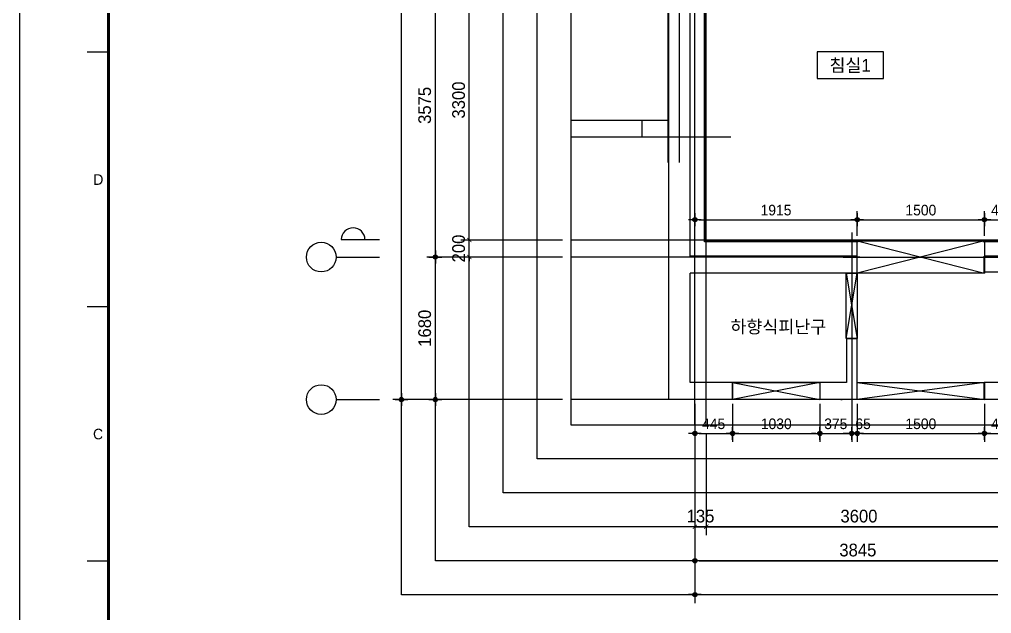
# Model space of a CAD drawing. Header units: millimetres. Extents: x 0 to 92204, y -190080 to 23760.
# Drawn here: x 0 to 11463, y -95746 to -88743 of the extents above; entities that cross this region are included whole.
import ezdxf
from ezdxf.enums import TextEntityAlignment as Align
from ezdxf.xclip import XClip

# ---------------------------------------------------------------- set-up
doc = ezdxf.new("R2010")
doc.units = ezdxf.units.MM
doc.header["$LTSCALE"] = 100
doc.header["$XCLIPFRAME"] = 0
doc.linetypes.add('AUDIT_D_220706163347-0', pattern=[0])
doc.linetypes.add('CEN', pattern=[62, 60, -1, 0, -1])
doc.layers.get('defpoints').update_dxf_attribs({"color": 139})
for name, color, linetype in [('A-치수', 7, 'AUDIT_D_220706163347-0'), ('AA-BORD-FORM', 7, 'Continuous'), ('AA-BORD-TEXT', 3, 'Continuous'), ('AA-XXXX-DIMS', 7, 'Continuous'), ('CEN_CON', 1, 'CEN'), ('CEN_WALL', 12, 'CEN'), ('CONC', 2, 'Continuous'), ('DIM', 7, 'AUDIT_D_220706163347-0'), ('ELE3_CON', 7, 'Continuous'), ('MC', 135, 'Continuous'), ('WAL', 3, 'Continuous'), ('WAL_DRY', 7, 'Continuous'), ('실명', 3, 'AUDIT_D_220706163347-0'), ('실명박스', 7, 'AUDIT_D_220706163347-0'), ('창호-open', 4, 'Continuous')]:
    doc.layers.add(name, color=color, linetype=linetype)
doc.layers.add('AA-XXXX-MC', color=153, linetype='AUDIT_D_220706163347-0', plot=False)
doc.styles.add('HAUD01', font='Dotum.ttf')
doc.styles.add('돋움', font='Dotum.ttf')
doc.styles.add('맑은고딕', font='malgun.ttf', dxfattribs={"width": 0.9})
doc.dimstyles.new('DIM-50', dxfattribs={"dimscale": 50, "dimtxt": 3, "dimasz": 1, "dimexe": 2, "dimexo": 2, "dimgap": 1, "dimtad": 1, "dimdec": 0, "dimzin": 0, "dimdsep": 46, "dimtxsty": '맑은고딕', "dimblk1": 'DIMDOT', "dimblk2": 'DIMDOT', "dimsah": 1, "dimcen": 0.09, "dimdle": 2, "dimclrd": 7, "dimclre": 7, "dimclrt": 3, "dimadec": 0, "dimazin": 0, "dimtfac": 1, "dimtdec": 0, "dimtix": 1, "dimtmove": 2, "dimatfit": 3, "dimldrblk": 'DIMDOT', "dimfxl": 1, "dimtolj": 1, "dimtzin": 0, "dimarcsym": 0})
doc.dimstyles.new('MCDIM-50', dxfattribs={"dimscale": 50, "dimtxt": 3, "dimasz": 1, "dimexe": 2, "dimexo": 2, "dimgap": 1, "dimtad": 1, "dimdec": 0, "dimzin": 0, "dimdsep": 46, "dimtxsty": '맑은고딕', "dimblk1": 'ARCHTICK', "dimblk2": 'ARCHTICK', "dimsah": 1, "dimcen": 0.09, "dimdle": 2, "dimclrd": 7, "dimclre": 7, "dimclrt": 3, "dimadec": 0, "dimazin": 0, "dimtfac": 1, "dimtdec": 0, "dimtix": 1, "dimtmove": 2, "dimatfit": 3, "dimldrblk": 'ARCHTICK', "dimfxl": 1, "dimtolj": 1, "dimtzin": 0, "dimarcsym": 0})
doc.dimstyles.new('내부100', dxfattribs={"dimscale": 50, "dimtxt": 2.5, "dimasz": 1, "dimexe": 2, "dimexo": 1, "dimgap": 1, "dimtad": 1, "dimdec": 0, "dimzin": 0, "dimdsep": 46, "dimtxsty": '돋움', "dimblk1": 'DIMDOT', "dimblk2": 'DIMDOT', "dimsah": 1, "dimcen": 0.09, "dimdle": 2, "dimclrd": 7, "dimclre": 7, "dimclrt": 3, "dimadec": 0, "dimazin": 0, "dimtfac": 1, "dimtdec": 0, "dimtix": 1, "dimtmove": 2, "dimatfit": 3, "dimldrblk": 'DIMDOT', "dimfxl": 1, "dimtolj": 1, "dimtzin": 0, "dimarcsym": 0})

# ---------------------------------------------------------------- blocks, each defined once
blk = doc.blocks.new('U-121A(기본)', base_point=(-97043, -98978))
at = {"layer": 'CEN_CON'}
for p, q in [((-97043, -99278), (-97043, -88643)), ((-111073, -98978), (-96438, -98978))]:
    blk.add_line(p, q, dxfattribs=at)
at = {"layer": 'CONC'}
for p, q in [((-97168, -98778), (-97168, -97488)), ((-97488, -98778), (-97168, -98778)), ((-97488, -98778), (-97488, -98978)), ((-97488, -98978), (-97168, -98978))]:
    blk.add_line(p, q, dxfattribs=at)
at = {"layer": 'ELE3_CON'}
for p, q in [((-98518, -98778), (-97488, -98778)), ((-98518, -98978), (-97488, -98978))]:
    blk.add_line(p, q, dxfattribs=at)
at = {"layer": 'MC'}
blk.add_line((-97178, -99278), (-97178, -88643), dxfattribs=at)
blk = doc.blocks.new('U-121B(기본)1', base_point=(-58207, -129496))
at = {"layer": 'CEN_CON'}
for p, q in [((-82772, -129796), (-82772, -119161)), ((-80827, -127816), (-83377, -127816)), ((-68742, -129496), (-83377, -129496))]:
    blk.add_line(p, q, dxfattribs=at)
at = {"layer": 'CEN_WALL'}
for p, q in [((-80922, -127526), (-80922, -129796)), ((-78717, -127821), (-81022, -127821))]:
    blk.add_line(p, q, dxfattribs=at)
at = {"layer": 'CONC'}
for p, q in [((-82827, -127806), (-82827, -121666)), ((-83077, -129496), (-83077, -124711)), ((-80862, -127806), (-82827, -127806)), ((-80862, -127806), (-80862, -128006)), ((-82827, -129296), (-82827, -128006)), ((-80862, -128006), (-82827, -128006)), ((-80982, -128776), (-80982, -129296)), ((-80982, -128776), (-80862, -128776)), ((-80862, -128776), (-80862, -129296)), ((-82327, -129296), (-82827, -129296)), ((-82327, -129296), (-82327, -129496)), ((-80982, -129296), (-81297, -129296)), ((-81297, -129296), (-81297, -129496)), ((-80862, -129296), (-80862, -129496)), ((-78367, -129296), (-79362, -129296)), ((-79362, -129496), (-79362, -129296)), ((-82327, -129496), (-83077, -129496)), ((-80862, -129496), (-81297, -129496)), ((-78367, -129496), (-79362, -129496))]:
    blk.add_line(p, q, dxfattribs=at)
at = {"layer": 'ELE3_CON'}
for p, q in [((-81297, -129296), (-82327, -129296)), ((-80862, -129296), (-79362, -129296)), ((-81297, -129496), (-82327, -129496))]:
    blk.add_line(p, q, dxfattribs=at)
at = {"layer": 'MC'}
for p, q in [((-82637, -129796), (-82637, -119161)), ((-78717, -127616), (-83377, -127616))]:
    blk.add_line(p, q, dxfattribs=at)
at = {"layer": 'WAL'}
for p, q in [((-79007, -127806), (-79362, -127806)), ((-79362, -127996), (-79362, -127806)), ((-79197, -127996), (-79362, -127996))]:
    blk.add_line(p, q, dxfattribs=at)
at = {"layer": 'WAL_DRY'}
for p, q in [((-82657, -127636), (-82657, -121836)), ((-82647, -127626), (-82647, -121846)), ((-80847, -127636), (-82657, -127636)), ((-80847, -127626), (-82647, -127626)), ((-79027, -127626), (-79377, -127626)), ((-79027, -127636), (-79377, -127636))]:
    blk.add_line(p, q, dxfattribs=at)
blk = doc.blocks.new('DIMDOT')
at = {"layer": 'AA-XXXX-DIMS'}
for p, q in [((-1.5, 0), (1.5, 0)), ((0, -1.5), (0, 1.5))]:
    blk.add_line(p, q, dxfattribs=at)
for radius in [0.5, 0.25]:
    blk.add_circle((0, 0), radius, dxfattribs=at)
blk = doc.blocks.new('*D2601')
at = {"layer": 'defpoints', "color": 0, "transparency": 16777216}
for p in [(7964, -117283), (11809, -117283), (11809, -118883)]:
    blk.add_point(p, dxfattribs=at)
at = {"layer": 'DIM', "color": 7, "lineweight": -2, "transparency": 16777216}
for p, q in [((7964, -117383), (7964, -118983)), ((11809, -117383), (11809, -118983)), ((8014, -118883), (11759, -118883))]:
    blk.add_line(p, q, dxfattribs=at)
at = {"layer": 'DIM', "color": 7, "lineweight": -2, "transparency": 16777216, "xscale": 50, "yscale": 50, "zscale": 50, "rotation": 180}
blk.add_blockref('DIMDOT', (7964, -118883), dxfattribs=at)
at = {"layer": 'DIM', "color": 7, "lineweight": -2, "transparency": 16777216, "xscale": 50, "yscale": 50, "zscale": 50}
blk.add_blockref('DIMDOT', (11809, -118883), dxfattribs=at)
at = {"layer": 'DIM', "color": 3, "transparency": 16777216, "insert": (9886, -118758), "char_height": 150, "attachment_point": 5, "style": 'HAUD01'}
blk.add_mtext('\\A1;3845', dxfattribs=at)
blk = doc.blocks.new('*D2608')
at = {"layer": 'defpoints', "color": 0, "transparency": 16777216}
for p in [(7964, -117283), (32529, -117283), (32529, -119283)]:
    blk.add_point(p, dxfattribs=at)
at = {"layer": 'DIM', "color": 7, "lineweight": -2, "transparency": 16777216}
for p, q in [((7964, -117383), (7964, -119383)), ((32529, -117383), (32529, -119383)), ((8014, -119283), (32479, -119283))]:
    blk.add_line(p, q, dxfattribs=at)
at = {"layer": 'DIM', "color": 7, "lineweight": -2, "transparency": 16777216, "xscale": 50, "yscale": 50, "zscale": 50, "rotation": 180}
blk.add_blockref('DIMDOT', (7964, -119283), dxfattribs=at)
at = {"layer": 'DIM', "color": 7, "lineweight": -2, "transparency": 16777216, "xscale": 50, "yscale": 50, "zscale": 50}
blk.add_blockref('DIMDOT', (32529, -119283), dxfattribs=at)
at = {"layer": 'DIM', "color": 3, "transparency": 16777216, "insert": (20246, -119158), "char_height": 150, "attachment_point": 5, "style": 'HAUD01'}
blk.add_mtext('\\A1;24565', dxfattribs=at)
blk = doc.blocks.new('_ArchTick')
at = {"color": 0, "linetype": 'ByBlock', "const_width": 0.15}
blk.add_lwpolyline([(-0.5, -0.5), (0.5, 0.5)], dxfattribs=at)
blk = doc.blocks.new('*D2609')
at = {"layer": 'defpoints', "color": 0, "linetype": 'ByBlock', "transparency": 16777216}
for p in [(7964, -117283), (8099, -117283), (8099, -118483)]:
    blk.add_point(p, dxfattribs=at)
at = {"layer": 'DIM', "color": 7, "linetype": 'ByBlock', "lineweight": -2, "transparency": 16777216}
for p, q in [((7964, -117383), (7964, -118583)), ((8099, -117383), (8099, -118583)), ((7964, -118483), (7914, -118483)), ((7964, -118483), (8099, -118483)), ((8099, -118483), (8149, -118483))]:
    blk.add_line(p, q, dxfattribs=at)
at = {"layer": 'DIM', "color": 7, "linetype": 'ByBlock', "lineweight": -2, "transparency": 16777216, "xscale": 50, "yscale": 50, "zscale": 50}
blk.add_blockref('_ArchTick', (7964, -118483), dxfattribs=at)
at = {"layer": 'DIM', "color": 7, "linetype": 'ByBlock', "lineweight": -2, "transparency": 16777216, "xscale": 50, "yscale": 50, "zscale": 50, "rotation": 180}
blk.add_blockref('_ArchTick', (8099, -118483), dxfattribs=at)
at = {"layer": 'DIM', "color": 3, "linetype": 'ByBlock', "transparency": 16777216, "insert": (8031, -118358), "char_height": 150, "attachment_point": 5, "style": 'HAUD01'}
blk.add_mtext('\\A1;135', dxfattribs=at)
blk = doc.blocks.new('*D2610')
at = {"layer": 'defpoints', "color": 0, "linetype": 'ByBlock', "transparency": 16777216}
for p in [(8099, -117283), (11699, -117283), (11699, -118483)]:
    blk.add_point(p, dxfattribs=at)
at = {"layer": 'DIM', "color": 7, "linetype": 'ByBlock', "lineweight": -2, "transparency": 16777216}
for p, q in [((8099, -117383), (8099, -118583)), ((11699, -117383), (11699, -118583)), ((7999, -118483), (11799, -118483))]:
    blk.add_line(p, q, dxfattribs=at)
at = {"layer": 'DIM', "color": 7, "linetype": 'ByBlock', "lineweight": -2, "transparency": 16777216, "xscale": 50, "yscale": 50, "zscale": 50, "rotation": 180}
blk.add_blockref('_ArchTick', (8099, -118483), dxfattribs=at)
at = {"layer": 'DIM', "color": 7, "linetype": 'ByBlock', "lineweight": -2, "transparency": 16777216, "xscale": 50, "yscale": 50, "zscale": 50}
blk.add_blockref('_ArchTick', (11699, -118483), dxfattribs=at)
at = {"layer": 'DIM', "color": 3, "linetype": 'ByBlock', "transparency": 16777216, "insert": (9899, -118358), "char_height": 150, "attachment_point": 5, "style": 'HAUD01'}
blk.add_mtext('\\A1;3600', dxfattribs=at)
blk = doc.blocks.new('중심')
at = {"layer": 'DIM'}
blk.add_line((-350, 0), (0, 0), dxfattribs=at)
blk.add_circle((-470, 0), 120, dxfattribs=at)
blk = doc.blocks.new('*D2661')
at = {"layer": 'defpoints', "color": 0, "transparency": 16777216}
for p in [(4904, -115303), (6504, -115303), (6504, -116983)]:
    blk.add_point(p, dxfattribs=at)
at = {"layer": 'DIM', "color": 7, "lineweight": -2, "transparency": 16777216}
for p, q in [((6404, -115303), (4804, -115303)), ((4904, -116933), (4904, -115353)), ((6404, -116983), (4804, -116983))]:
    blk.add_line(p, q, dxfattribs=at)
at = {"layer": 'DIM', "color": 7, "lineweight": -2, "transparency": 16777216, "xscale": 50, "yscale": 50, "zscale": 50}
for p, rotation in [((4904, -115303), 90), ((4904, -116983), 270)]:
    blk.add_blockref('DIMDOT', p, dxfattribs=dict(at, rotation=rotation))
at = {"layer": 'DIM', "color": 3, "transparency": 16777216, "insert": (4779, -116143), "char_height": 150, "attachment_point": 5, "rotation": 90, "style": 'HAUD01'}
blk.add_mtext('\\A1;1680', dxfattribs=at)
blk = doc.blocks.new('*D2662')
at = {"layer": 'defpoints', "color": 0, "transparency": 16777216}
for p in [(4904, -111728), (6504, -111728), (6504, -115303)]:
    blk.add_point(p, dxfattribs=at)
at = {"layer": 'DIM', "color": 7, "lineweight": -2, "transparency": 16777216}
for p, q in [((6404, -111728), (4804, -111728)), ((4904, -115253), (4904, -111778)), ((6404, -115303), (4804, -115303))]:
    blk.add_line(p, q, dxfattribs=at)
at = {"layer": 'DIM', "color": 7, "lineweight": -2, "transparency": 16777216, "xscale": 50, "yscale": 50, "zscale": 50}
for p, rotation in [((4904, -111728), 90), ((4904, -115303), 270)]:
    blk.add_blockref('DIMDOT', p, dxfattribs=dict(at, rotation=rotation))
at = {"layer": 'DIM', "color": 3, "transparency": 16777216, "insert": (4779, -113516), "char_height": 150, "attachment_point": 5, "rotation": 90, "style": 'HAUD01'}
blk.add_mtext('\\A1;3575', dxfattribs=at)
blk = doc.blocks.new('*D2668')
at = {"layer": 'defpoints', "color": 0, "transparency": 16777216}
for p in [(4504, -101828), (6504, -101828), (6504, -116983)]:
    blk.add_point(p, dxfattribs=at)
at = {"layer": 'DIM', "color": 7, "lineweight": -2, "transparency": 16777216}
for p, q in [((6404, -101828), (4404, -101828)), ((4504, -116933), (4504, -101878)), ((6404, -116983), (4404, -116983))]:
    blk.add_line(p, q, dxfattribs=at)
at = {"layer": 'DIM', "color": 7, "lineweight": -2, "transparency": 16777216, "xscale": 50, "yscale": 50, "zscale": 50}
for p, rotation in [((4504, -101828), 90), ((4504, -116983), 270)]:
    blk.add_blockref('DIMDOT', p, dxfattribs=dict(at, rotation=rotation))
at = {"layer": 'DIM', "color": 3, "transparency": 16777216, "insert": (4379, -109406), "char_height": 150, "attachment_point": 5, "rotation": 90, "style": 'HAUD01'}
blk.add_mtext('\\A1;15155', dxfattribs=at)
blk = doc.blocks.new('*D2669')
at = {"layer": 'defpoints', "color": 0, "linetype": 'ByBlock', "transparency": 16777216}
for p in [(5304, -115103), (6504, -115103), (6504, -115303)]:
    blk.add_point(p, dxfattribs=at)
at = {"layer": 'DIM', "color": 7, "linetype": 'ByBlock', "lineweight": -2, "transparency": 16777216}
for p, q in [((5304, -115103), (5304, -115053)), ((6404, -115103), (5204, -115103)), ((5304, -115303), (5304, -115103)), ((6404, -115303), (5204, -115303)), ((5304, -115303), (5304, -115353))]:
    blk.add_line(p, q, dxfattribs=at)
at = {"layer": 'DIM', "color": 7, "linetype": 'ByBlock', "lineweight": -2, "transparency": 16777216, "xscale": 50, "yscale": 50, "zscale": 50}
for p, rotation in [((5304, -115103), 270), ((5304, -115303), 90)]:
    blk.add_blockref('_ArchTick', p, dxfattribs=dict(at, rotation=rotation))
at = {"layer": 'DIM', "color": 3, "linetype": 'ByBlock', "transparency": 16777216, "insert": (5179, -115203), "char_height": 150, "attachment_point": 5, "rotation": 90, "style": 'HAUD01'}
blk.add_mtext('\\A1;200', dxfattribs=at)
blk = doc.blocks.new('*D2670')
at = {"layer": 'defpoints', "color": 0, "linetype": 'ByBlock', "transparency": 16777216}
for p in [(5304, -111803), (6504, -111803), (6504, -115103)]:
    blk.add_point(p, dxfattribs=at)
at = {"layer": 'DIM', "color": 7, "linetype": 'ByBlock', "lineweight": -2, "transparency": 16777216}
for p, q in [((5304, -115203), (5304, -111703)), ((6404, -111803), (5204, -111803)), ((6404, -115103), (5204, -115103))]:
    blk.add_line(p, q, dxfattribs=at)
at = {"layer": 'DIM', "color": 7, "linetype": 'ByBlock', "lineweight": -2, "transparency": 16777216, "xscale": 50, "yscale": 50, "zscale": 50}
for p, rotation in [((5304, -111803), 90), ((5304, -115103), 270)]:
    blk.add_blockref('_ArchTick', p, dxfattribs=dict(at, rotation=rotation))
at = {"layer": 'DIM', "color": 3, "linetype": 'ByBlock', "transparency": 16777216, "insert": (5179, -113453), "char_height": 150, "attachment_point": 5, "rotation": 90, "style": 'HAUD01'}
blk.add_mtext('\\A1;3300', dxfattribs=at)
blk = doc.blocks.new('XR-FORM 청주월명')
at = {"layer": 'AA-BORD-FORM', "color": 2}
for p, q in [((21, 237), (16, 237)), ((21, 177), (16, 177)), ((21, 117), (16, 117))]:
    blk.add_line(p, q, dxfattribs=at)
at = {"layer": 'AA-BORD-FORM', "color": 1}
blk.add_lwpolyline([(0, 0), (841, 0), (841, 594), (0, 594)], close=True, dxfattribs=at)
at = {"layer": 'AA-BORD-FORM', "color": 2, "const_width": 0.682}
blk.add_lwpolyline([(21, 17), (21, 577), (821, 577), (821, 17)], close=True, dxfattribs=at)
at = {"layer": 'AA-BORD-TEXT', "color": 7, "style": 'HAUD01'}
for s, p in [('D', (18.61, 207)), ('C', (18.54, 147))]:
    blk.add_text(s, height=2.5, dxfattribs=at).set_placement(p, align=Align.MIDDLE_CENTER)
blk = doc.blocks.new('*D790')
at = {"layer": 'defpoints', "color": 0, "transparency": 16777216}
for p in [(7964, -93223), (8409, -93223), (8409, -93622)]:
    blk.add_point(p, dxfattribs=at)
at = {"layer": 'DIM', "color": 7, "lineweight": -2, "transparency": 16777216}
for p, q in [((7964, -93273), (7964, -93722)), ((8409, -93273), (8409, -93722)), ((8014, -93622), (8359, -93622))]:
    blk.add_line(p, q, dxfattribs=at)
at = {"layer": 'DIM', "color": 7, "lineweight": -2, "transparency": 16777216, "xscale": 50, "yscale": 50, "zscale": 50, "rotation": 180}
blk.add_blockref('DIMDOT', (7964, -93622), dxfattribs=at)
at = {"layer": 'DIM', "color": 7, "lineweight": -2, "transparency": 16777216, "xscale": 50, "yscale": 50, "zscale": 50}
blk.add_blockref('DIMDOT', (8409, -93622), dxfattribs=at)
at = {"layer": 'DIM', "color": 3, "transparency": 16777216, "insert": (8186, -93510), "char_height": 125, "attachment_point": 5, "style": '돋움'}
blk.add_mtext('\\A1;445', dxfattribs=at)
blk = doc.blocks.new('*D791')
at = {"layer": 'defpoints', "color": 0, "transparency": 16777216}
for p in [(8409, -93223), (9439, -93223), (9439, -93622)]:
    blk.add_point(p, dxfattribs=at)
at = {"layer": 'DIM', "color": 7, "lineweight": -2, "transparency": 16777216}
for p, q in [((8409, -93273), (8409, -93722)), ((9439, -93273), (9439, -93722)), ((8459, -93622), (9389, -93622))]:
    blk.add_line(p, q, dxfattribs=at)
at = {"layer": 'DIM', "color": 7, "lineweight": -2, "transparency": 16777216, "xscale": 50, "yscale": 50, "zscale": 50, "rotation": 180}
blk.add_blockref('DIMDOT', (8409, -93622), dxfattribs=at)
at = {"layer": 'DIM', "color": 7, "lineweight": -2, "transparency": 16777216, "xscale": 50, "yscale": 50, "zscale": 50}
blk.add_blockref('DIMDOT', (9439, -93622), dxfattribs=at)
at = {"layer": 'DIM', "color": 3, "transparency": 16777216, "insert": (8924, -93510), "char_height": 125, "attachment_point": 5, "style": '돋움'}
blk.add_mtext('\\A1;1030', dxfattribs=at)
blk = doc.blocks.new('*D792')
at = {"layer": 'defpoints', "color": 0, "transparency": 16777216}
for p in [(9439, -93223), (9814, -93223), (9814, -93622)]:
    blk.add_point(p, dxfattribs=at)
at = {"layer": 'DIM', "color": 7, "lineweight": -2, "transparency": 16777216}
for p, q in [((9439, -93273), (9439, -93722)), ((9814, -93273), (9814, -93722)), ((9389, -93622), (9339, -93622)), ((9439, -93622), (9814, -93622)), ((9864, -93622), (9914, -93622))]:
    blk.add_line(p, q, dxfattribs=at)
at = {"layer": 'DIM', "color": 7, "lineweight": -2, "transparency": 16777216, "xscale": 50, "yscale": 50, "zscale": 50}
blk.add_blockref('DIMDOT', (9439, -93622), dxfattribs=at)
at = {"layer": 'DIM', "color": 7, "lineweight": -2, "transparency": 16777216, "xscale": 50, "yscale": 50, "zscale": 50, "rotation": 180}
blk.add_blockref('DIMDOT', (9814, -93622), dxfattribs=at)
at = {"layer": 'DIM', "color": 3, "transparency": 16777216, "insert": (9626, -93510), "char_height": 125, "attachment_point": 5, "style": '돋움'}
blk.add_mtext('\\A1;375', dxfattribs=at)
blk = doc.blocks.new('*D793')
at = {"layer": 'defpoints', "color": 0, "transparency": 16777216}
for p in [(9814, -93223), (9879, -93223), (9879, -93622)]:
    blk.add_point(p, dxfattribs=at)
at = {"layer": 'DIM', "color": 7, "lineweight": -2, "transparency": 16777216}
for p, q in [((9814, -93273), (9814, -93722)), ((9879, -93273), (9879, -93722)), ((9764, -93622), (9714, -93622)), ((9814, -93622), (9879, -93622)), ((9929, -93622), (9979, -93622))]:
    blk.add_line(p, q, dxfattribs=at)
at = {"layer": 'DIM', "color": 7, "lineweight": -2, "transparency": 16777216, "xscale": 50, "yscale": 50, "zscale": 50}
blk.add_blockref('DIMDOT', (9814, -93622), dxfattribs=at)
at = {"layer": 'DIM', "color": 7, "lineweight": -2, "transparency": 16777216, "xscale": 50, "yscale": 50, "zscale": 50, "rotation": 180}
blk.add_blockref('DIMDOT', (9879, -93622), dxfattribs=at)
at = {"layer": 'DIM', "color": 3, "transparency": 16777216, "insert": (9948, -93510), "char_height": 125, "attachment_point": 5, "style": '돋움'}
blk.add_mtext('\\A1;65', dxfattribs=at)
blk = doc.blocks.new('*D794')
at = {"layer": 'defpoints', "color": 0, "transparency": 16777216}
for p in [(9879, -93223), (11379, -93223), (11379, -93622)]:
    blk.add_point(p, dxfattribs=at)
at = {"layer": 'DIM', "color": 7, "lineweight": -2, "transparency": 16777216}
for p, q in [((9879, -93273), (9879, -93722)), ((11379, -93273), (11379, -93722)), ((9929, -93622), (11329, -93622))]:
    blk.add_line(p, q, dxfattribs=at)
at = {"layer": 'DIM', "color": 7, "lineweight": -2, "transparency": 16777216, "xscale": 50, "yscale": 50, "zscale": 50, "rotation": 180}
blk.add_blockref('DIMDOT', (9879, -93622), dxfattribs=at)
at = {"layer": 'DIM', "color": 7, "lineweight": -2, "transparency": 16777216, "xscale": 50, "yscale": 50, "zscale": 50}
blk.add_blockref('DIMDOT', (11379, -93622), dxfattribs=at)
at = {"layer": 'DIM', "color": 3, "transparency": 16777216, "insert": (10629, -93510), "char_height": 125, "attachment_point": 5, "style": '돋움'}
blk.add_mtext('\\A1;1500', dxfattribs=at)
blk = doc.blocks.new('*D795')
at = {"layer": 'defpoints', "color": 0, "transparency": 16777216}
for p in [(11379, -93223), (11809, -93223), (11809, -93622)]:
    blk.add_point(p, dxfattribs=at)
at = {"layer": 'DIM', "color": 7, "lineweight": -2, "transparency": 16777216}
for p, q in [((11379, -93273), (11379, -93722)), ((11809, -93273), (11809, -93722)), ((11429, -93622), (11759, -93622))]:
    blk.add_line(p, q, dxfattribs=at)
at = {"layer": 'DIM', "color": 7, "lineweight": -2, "transparency": 16777216, "xscale": 50, "yscale": 50, "zscale": 50, "rotation": 180}
blk.add_blockref('DIMDOT', (11379, -93622), dxfattribs=at)
at = {"layer": 'DIM', "color": 7, "lineweight": -2, "transparency": 16777216, "xscale": 50, "yscale": 50, "zscale": 50}
blk.add_blockref('DIMDOT', (11809, -93622), dxfattribs=at)
at = {"layer": 'DIM', "color": 3, "transparency": 16777216, "insert": (11594, -93510), "char_height": 125, "attachment_point": 5, "style": '돋움'}
blk.add_mtext('\\A1;430', dxfattribs=at)
blk = doc.blocks.new('*D808')
at = {"layer": 'defpoints', "color": 0, "transparency": 16777216}
for p in [(9879, -91103), (7964, -91343), (9879, -91343)]:
    blk.add_point(p, dxfattribs=at)
at = {"layer": 'DIM', "color": 7, "lineweight": -2, "transparency": 16777216}
for p, q in [((7964, -91293), (7964, -91003)), ((9879, -91293), (9879, -91003)), ((8014, -91103), (9829, -91103))]:
    blk.add_line(p, q, dxfattribs=at)
at = {"layer": 'DIM', "color": 7, "lineweight": -2, "transparency": 16777216, "xscale": 50, "yscale": 50, "zscale": 50, "rotation": 180}
blk.add_blockref('DIMDOT', (7964, -91103), dxfattribs=at)
at = {"layer": 'DIM', "color": 7, "lineweight": -2, "transparency": 16777216, "xscale": 50, "yscale": 50, "zscale": 50}
blk.add_blockref('DIMDOT', (9879, -91103), dxfattribs=at)
at = {"layer": 'DIM', "color": 3, "transparency": 16777216, "insert": (8921, -90991), "char_height": 125, "attachment_point": 5, "style": '돋움'}
blk.add_mtext('\\A1;1915', dxfattribs=at)
blk = doc.blocks.new('*D809')
at = {"layer": 'defpoints', "color": 0, "transparency": 16777216}
for p in [(11379, -91103), (9879, -91343), (11379, -91343)]:
    blk.add_point(p, dxfattribs=at)
at = {"layer": 'DIM', "color": 7, "lineweight": -2, "transparency": 16777216}
for p, q in [((9879, -91293), (9879, -91003)), ((11379, -91293), (11379, -91003)), ((9929, -91103), (11329, -91103))]:
    blk.add_line(p, q, dxfattribs=at)
at = {"layer": 'DIM', "color": 7, "lineweight": -2, "transparency": 16777216, "xscale": 50, "yscale": 50, "zscale": 50, "rotation": 180}
blk.add_blockref('DIMDOT', (9879, -91103), dxfattribs=at)
at = {"layer": 'DIM', "color": 7, "lineweight": -2, "transparency": 16777216, "xscale": 50, "yscale": 50, "zscale": 50}
blk.add_blockref('DIMDOT', (11379, -91103), dxfattribs=at)
at = {"layer": 'DIM', "color": 3, "transparency": 16777216, "insert": (10629, -90991), "char_height": 125, "attachment_point": 5, "style": '돋움'}
blk.add_mtext('\\A1;1500', dxfattribs=at)
blk = doc.blocks.new('*D810')
at = {"layer": 'defpoints', "color": 0, "transparency": 16777216}
for p in [(11809, -91103), (11379, -91343), (11809, -91343)]:
    blk.add_point(p, dxfattribs=at)
at = {"layer": 'DIM', "color": 7, "lineweight": -2, "transparency": 16777216}
for p, q in [((11379, -91293), (11379, -91003)), ((11809, -91293), (11809, -91003)), ((11429, -91103), (11759, -91103))]:
    blk.add_line(p, q, dxfattribs=at)
at = {"layer": 'DIM', "color": 7, "lineweight": -2, "transparency": 16777216, "xscale": 50, "yscale": 50, "zscale": 50, "rotation": 180}
blk.add_blockref('DIMDOT', (11379, -91103), dxfattribs=at)
at = {"layer": 'DIM', "color": 7, "lineweight": -2, "transparency": 16777216, "xscale": 50, "yscale": 50, "zscale": 50}
blk.add_blockref('DIMDOT', (11809, -91103), dxfattribs=at)
at = {"layer": 'DIM', "color": 3, "transparency": 16777216, "insert": (11594, -90991), "char_height": 125, "attachment_point": 5, "style": '돋움'}
blk.add_mtext('\\A1;430', dxfattribs=at)
blk = doc.blocks.new('DIM-1108')
at = {"layer": 'DIM'}
blk.add_lwpolyline([(4074.3, -115098.4, 1), (3794.3, -115098.4), (4244.3, -115098.4)], format="xyb", dxfattribs=at)
at = {"layer": 'A-치수', "xscale": 1.458333333333333, "yscale": 1.458333333333333, "zscale": 1.458333333333333}
for p in [(4244.3, -115303.4), (4244.3, -116983.4)]:
    blk.add_blockref('중심', p, dxfattribs=at)
at = {"layer": 'DIM'}
for base, p1, p2, angle, picture, middle in [((4504.1, -101828.4), (6504.1, -116983.4), (6504.1, -101828.4), 90, '*D2668', (4379, -109405.9)), ((4904.1, -111728.4), (6504.1, -115303.4), (6504.1, -111728.4), 90, '*D2662', (4779, -113515.9)), ((4904.1, -115303.4), (6504.1, -116983.4), (6504.1, -115303.4), 90, '*D2661', (4779, -116143.4)), ((11808.9, -118883.4), (7963.9, -117283.4), (11808.9, -117283.4), 180, '*D2601', (9886.4, -118758.3)), ((32528.9, -119283.4), (7963.9, -117283.4), (32528.9, -117283.4), 180, '*D2608', (20246.4, -119158.3))]:
    dim = blk.add_linear_dim(base=base, p1=p1, p2=p2, angle=angle, dimstyle='DIM-50', override={"dimscale": 50, "dimtxsty": 'HAUD01'}, dxfattribs=at)
    dim.commit()
    dim.dimension.update_dxf_attribs({"geometry": picture, "text_midpoint": middle})
at = {"layer": 'DIM', "linetype": 'ByBlock'}
for base, p1, p2, angle, picture, middle in [((5304.1, -111803.4), (6504.1, -115103.4), (6504.1, -111803.4), 90, '*D2670', (5179, -113453.4)), ((5304.1, -115103.4), (6504.1, -115303.4), (6504.1, -115103.4), 90, '*D2669', (5179, -115203.4)), ((8098.9, -118483.4), (7963.9, -117283.4), (8098.9, -117283.4), 180, '*D2609', (8031.4, -118358.3)), ((11698.9, -118483.4), (8098.9, -117283.4), (11698.9, -117283.4), 180, '*D2610', (9898.9, -118358.3))]:
    dim = blk.add_linear_dim(base=base, p1=p1, p2=p2, angle=angle, dimstyle='MCDIM-50', override={"dimtxsty": 'HAUD01'}, dxfattribs=at)
    dim.commit()
    dim.dimension.update_dxf_attribs({"geometry": picture, "text_midpoint": middle})

msp = doc.modelspace()

# ---------------------------------------------------------------- linework, layer by layer
at = {"layer": 'AA-XXXX-MC'}
msp.add_line((7783.9, -91343.4), (6504.1, -91343.4), dxfattribs=at)
at = {"layer": 'CEN_CON'}
for p, q in [((7783.9, -91543.4), (6504.1, -91543.4)), ((7783.9, -93223.4), (6504.1, -93223.4))]:
    msp.add_line(p, q, dxfattribs=at)
at = {"layer": 'defpoints'}
for points in [[(4504.1, -75003.4), (34828.9, -75003.4), (34828.9, -95523.4), (4504.1, -95523.4)], [(4904.1, -75403.4), (34428.9, -75403.4), (34428.9, -95123.4), (4904.1, -95123.4)], [(5304.1, -75803.4), (34028.9, -75803.4), (34028.9, -94723.4), (5304.1, -94723.4)], [(5704.1, -76203.4), (33628.9, -76203.4), (33628.9, -94323.4), (5704.1, -94323.4)], [(6104.1, -76603.4), (33228.9, -76603.4), (33228.9, -93923.4), (6104.1, -93923.4)], [(6504.1, -77003.4), (32828.9, -77003.4), (32828.9, -93523.4), (6504.1, -93523.4)]]:
    msp.add_lwpolyline(points, close=True, dxfattribs=at)
at = {"layer": '실명박스'}
msp.add_lwpolyline([(9405, -89126.5), (9405, -89439), (10186.6, -89439), (10186.6, -89126.5)], close=True, dxfattribs=at)
at = {"layer": '창호-open'}
for p, q in [((11378.9, -91353.4), (9878.9, -91733.4)), ((9878.9, -91353.4), (11378.9, -91733.4)), ((9748.9, -92503.4), (9878.9, -91733.4)), ((9748.9, -91733.4), (9878.9, -92503.4)), ((9438.9, -93023.4), (8408.9, -93223.4)), ((8408.9, -93023.4), (9438.9, -93223.4)), ((11378.9, -93023.4), (9878.9, -93223.4)), ((9878.9, -93023.4), (11378.9, -93223.4))]:
    msp.add_line(p, q, dxfattribs=at)
for points in [[(9878.9, -91353.4), (11378.9, -91353.4), (11378.9, -91733.4), (9878.9, -91733.4)], [(9878.9, -92503.4), (9748.9, -92503.4), (9748.9, -91733.4), (9878.9, -91733.4)], [(8408.9, -93023.4), (9438.9, -93023.4), (9438.9, -93223.4), (8408.9, -93223.4)], [(9878.9, -93023.4), (11378.9, -93023.4), (11378.9, -93223.4), (9878.9, -93223.4)]]:
    msp.add_lwpolyline(points, close=True, dxfattribs=at)

# ---------------------------------------------------------------- block references
for name, p in [('DIM-1108', (0, 23760)), ('U-121B(기본)1', (32528.9, -93223.4))]:
    msp.add_blockref(name, p)
at = {"xscale": 50, "yscale": 50, "zscale": 50}
msp.add_blockref('XR-FORM 청주월명', (0, -100980), dxfattribs=at)
ref = msp.add_blockref('U-121A(기본)', (7783.9, -90128.4))
XClip(ref).set_block_clipping_path([(-98322.3683535215, -102373.3508954951), (-71997.5938625024, -85853.350897206)])

# ---------------------------------------------------------------- texts
at = {"layer": '실명', "style": 'HAUD01'}
for s, p in [('침실1', (9794.4, -89280.5)), ('하향식피난구', (8948, -92363.2))]:
    msp.add_text(s, height=150, dxfattribs=at).set_placement(p, align=Align.MIDDLE)

# ---------------------------------------------------------------- dimensions: what is measured, and where the dimension line sits
at = {"layer": 'DIM'}
for base, p1, p2, picture, middle in [((9878.9, -91103.5), (7963.9, -91343.4), (9878.9, -91343.4), '*D808', (8921.4, -90990.9)), ((11378.9, -91103.5), (9878.9, -91343.4), (11378.9, -91343.4), '*D809', (10628.9, -90990.9)), ((11808.9, -91103.5), (11378.9, -91343.4), (11808.9, -91343.4), '*D810', (11593.9, -90990.9))]:
    dim = msp.add_linear_dim(base=base, p1=p1, p2=p2, dimstyle='내부100', override={"dimscale": 50}, dxfattribs=at)
    dim.commit()
    dim.dimension.update_dxf_attribs({"geometry": picture, "text_midpoint": middle})
for base, p1, p2, picture, middle in [((8408.9, -93622.1), (7963.9, -93223.4), (8408.9, -93223.4), '*D790', (8186.4, -93509.5)), ((9438.9, -93622.1), (8408.9, -93223.4), (9438.9, -93223.4), '*D791', (8923.9, -93509.5)), ((9813.9, -93622.1), (9438.9, -93223.4), (9813.9, -93223.4), '*D792', (9626.4, -93509.5)), ((11378.9, -93622.1), (9878.9, -93223.4), (11378.9, -93223.4), '*D794', (10628.9, -93509.5)), ((11808.9, -93622.1), (11378.9, -93223.4), (11808.9, -93223.4), '*D795', (11593.9, -93509.5))]:
    dim = msp.add_linear_dim(base=base, p1=p1, p2=p2, angle=180, dimstyle='내부100', override={"dimscale": 50}, dxfattribs=at)
    dim.commit()
    dim.dimension.update_dxf_attribs({"geometry": picture, "text_midpoint": middle})
dim = msp.add_linear_dim(base=(9878.9, -93622.1), p1=(9813.9, -93223.4), p2=(9878.9, -93223.4), angle=180, dimstyle='내부100', override={"dimscale": 50}, dxfattribs=at)
dim.commit()
dim.dimension.update_dxf_attribs({"geometry": '*D793', "text_midpoint": (9947.6, -93509.5), "dimtype": 160})

doc.saveas('drawing.dxf')
